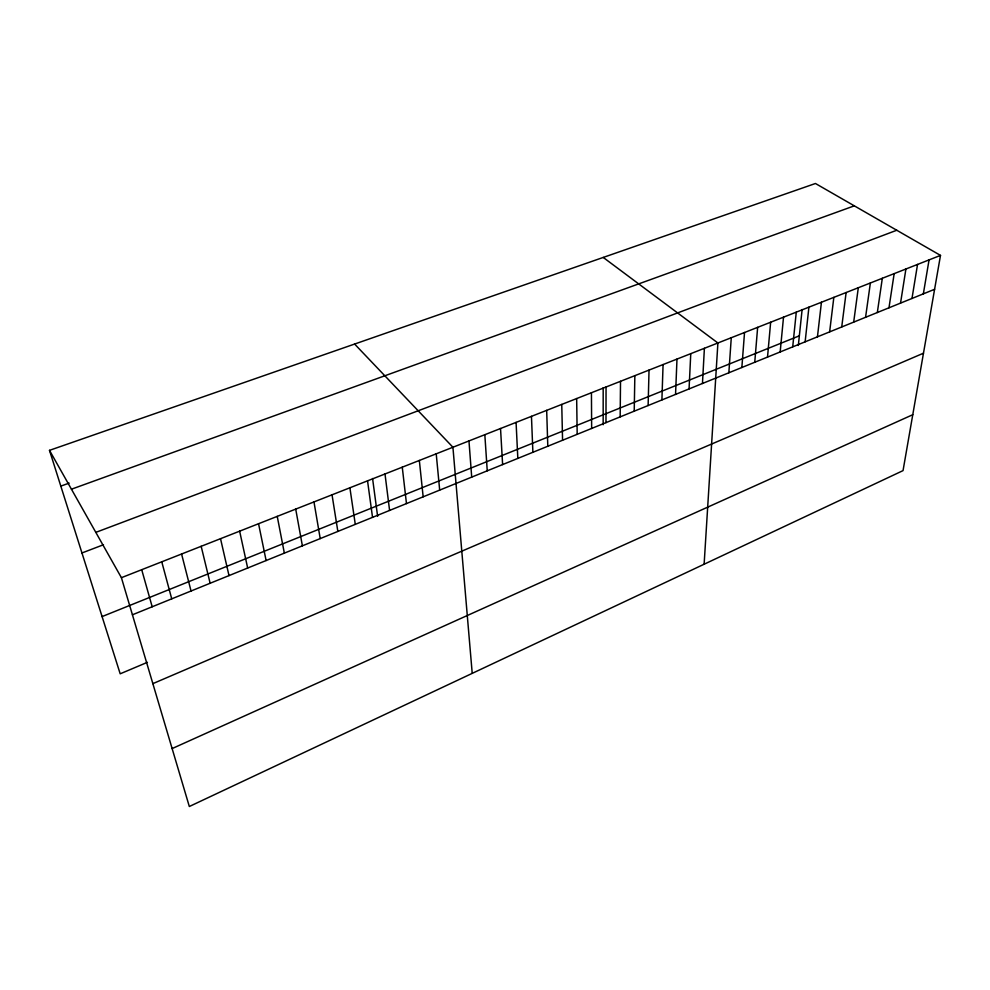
<?xml version="1.0" encoding="UTF-8"?>
<svg xmlns="http://www.w3.org/2000/svg" width="990" height="990" viewBox="0 0 990 990"><rect width="100%" height="100%" fill="white"/><g stroke="black" fill="none" stroke-linecap="round" stroke-linejoin="round"><path stroke-width="1.49" d="M603.158 424.735L603.182 387.795M605.979 422.631L606.053 386.991M620.161 416.877L620.52 381.299M634.219 411.184L634.85 375.668M648.128 405.529L649.032 370.087M661.902 399.948L663.077 364.555M675.551 394.404L676.987 359.085M689.065 388.921L690.76 353.665M702.455 383.489L704.397 348.294M704.125 564.226L717.899 342.986L603.232 257.437M728.85 372.772L731.276 337.714M741.857 367.5L744.529 332.504M754.751 362.266L757.647 327.344M767.522 357.081L770.653 322.233M780.17 351.957L783.523 317.159M792.705 346.859L796.282 312.147M798.324 345.485L802.123 309.548M805.13 341.822L808.917 307.172M817.443 336.835L821.44 302.247M829.632 331.885L833.84 297.371M841.723 326.972L846.128 292.533M853.689 322.121L858.305 287.744M865.569 317.307L870.371 282.992M877.326 312.531L882.325 278.289M888.983 307.803L894.168 273.624M900.541 303.113L905.912 269.008M911.988 298.46L917.544 264.429M923.348 293.857L929.066 259.887M940.5 255.395L903.041 470.609L189.325 806.504L121.411 577.69L49.5 450.351L815.451 183.496L940.5 255.395L121.411 577.69M172.136 748.576L912.768 414.699M152.856 683.645L923.484 353.195M147.386 662.335L120.186 673.806L49.5 450.351M132.425 614.79L934.597 289.29M102.081 616.584L799.338 335.82M81.96 552.965L103.48 544.748M95.82 532.373L896.767 230.249M71.441 489.209L854.321 205.846M60.811 486.115L69.151 483.12M354.606 344.05L452.925 447.245L472.218 673.361M141.706 569.696L152.188 606.771M161.766 561.813L171.728 598.839M181.578 554.016L191.045 591.005M201.168 546.307L210.14 583.259M220.523 538.684L229.012 575.598M239.642 531.16L247.661 568.025M258.551 523.722L266.112 560.538M277.237 516.372L284.353 553.138M295.713 509.108L302.383 545.824M313.978 501.918L320.216 538.585M332.034 494.814L337.85 531.432M349.891 487.785L355.286 524.354M367.538 480.843L372.537 517.362M372.574 478.504L377.623 516.335M384.999 473.975L389.59 510.432M402.262 467.181L406.469 503.588M419.339 460.461L423.163 496.819M436.219 453.816L439.684 490.112M468.963 440.934L471.71 477.118M484.828 434.684L487.241 470.819M500.532 428.509L502.611 464.582M516.075 422.396L517.832 458.407M531.457 416.345L532.892 452.294M546.678 410.355L547.804 446.243M561.751 404.427L562.567 440.253M576.663 398.549L577.182 434.325M591.438 392.745L591.649 428.447"/></g></svg>
